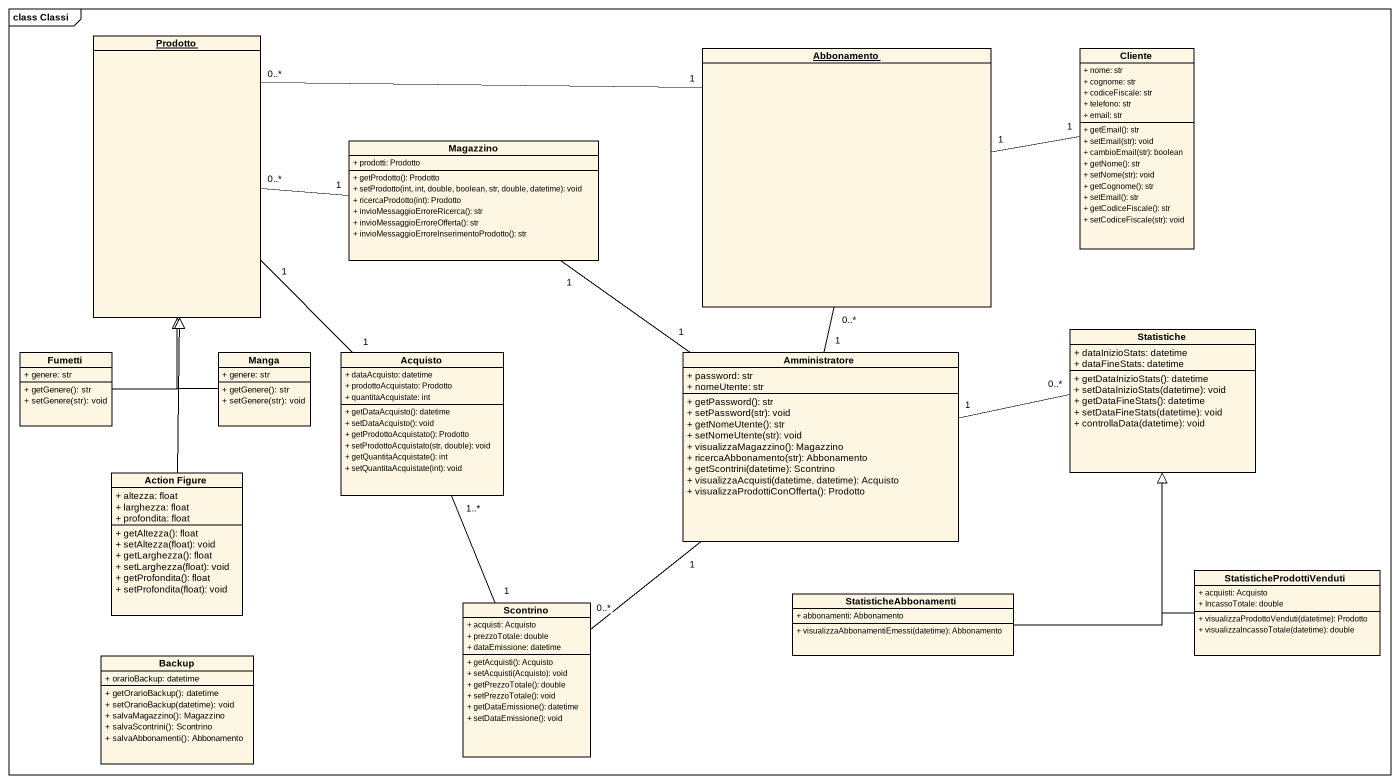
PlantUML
@startuml
mainframe class Classi
hide circle
hide empty members
skinparam classAttributeIconSize 0
object Prodotto
object Abbonamento
class Cliente {
  + nome: str
  + cognome: str
  + codiceFiscale: str
  + telefono: str
  + email: str
  + getEmail(): str
  + setEmail(str): void
  + cambioEmail(str): boolean
  + getNome(): str
  + setNome(str): void
  + getCognome(): str
  + setEmail(): str
  + getCodiceFiscale(): str
  + setCodiceFiscale(str): void
}
class Magazzino {
  + prodotti: Prodotto
  + getProdotto(): Prodotto
  + setProdotto(int, int, double, boolean, str, double, datetime): void
  + ricercaProdotto(int): Prodotto
  + invioMessaggioErroreRicerca(): str
  + invioMessaggioErroreOfferta(): str
  + invioMessaggioErroreInserimentoProdotto(): str
}
class Fumetti {
  + genere: str
  + getGenere(): str
  + setGenere(str): void
}
class Manga {
  + genere: str
  + getGenere(): str
  + setGenere(str): void
}
class Acquisto {
  + dataAcquisto: datetime
  + prodottoAcquistato: Prodotto
  + quantitaAcquistate: int
  + getDataAcquisto(): datetime
  + setDataAcquisto(): void
  + getProdottoAcquistato(): Prodotto
  + setProdottoAcquistato(str, double): void
  + getQuantitaAcquistate(): int
  + setQuantitaAcquistate(int): void
}
class Amministratore {
  + password: str
  + nomeUtente: str
  + getPassword(): str
  + setPassword(str): void
  + getNomeUtente(): str
  + setNomeUtente(str): void
  + visualizzaMagazzino(): Magazzino
  + ricercaAbbonamento(str): Abbonamento
  + getScontrini(datetime): Scontrino
  + visualizzaAcquisti(datetime, datetime): Acquisto
  + visualizzaProdottiConOfferta(): Prodotto
}
class Statistiche {
  + dataInizioStats: datetime
  + dataFineStats: datetime
  + getDataInizioStats(): datetime
  + setDataInizioStats(datetime): void
  + getDataFineStats(): datetime
  + setDataFineStats(datetime): void
  + controllaData(datetime): void
}
class "Action Figure" as Action_Figure {
  + altezza: float
  + larghezza: float
  + profondita: float
  + getAltezza(): float
  + setAltezza(float): void
  + getLarghezza(): float
  + setLarghezza(float): void
  + getProfondita(): float
  + setProfondita(float): void
}
class StatisticheAbbonamenti {
  + abbonamenti: Abbonamento
  + visualizzaAbbonamentiEmessi(datetime): Abbonamento
}
class StatisticheProdottiVenduti {
  + acquisti: Acquisto
  + IncassoTotale: double
  + visualizzaProdottoVenduti(datetime): Prodotto
  + visualizzaIncassoTotale(datetime): double
}
class Scontrino {
  + acquisti: Acquisto
  + prezzoTotale: double
  + dataEmissione: datetime
  + getAcquisti(): Acquisto
  + setAcquisti(Acquisto): void
  + getPrezzoTotale(): double
  + setPrezzoTotale(): void
  + getDataEmissione(): datetime
  + setDataEmissione(): void
}
class Backup {
  + orarioBackup: datetime
  + getOrarioBackup(): datetime
  + setOrarioBackup(datetime): void
  + salvaMagazzino(): Magazzino
  + salvaScontrini(): Scontrino
  + salvaAbbonamenti(): Abbonamento
}
Abbonamento "1" -left- "0..*" Prodotto
Cliente "1" -left- "1" Abbonamento
Magazzino "1" -left- "0..*" Prodotto
Fumetti -up-|> Prodotto
Manga -up-|> Prodotto
Acquisto "1" -up- "1" Prodotto
Amministratore "1" -up- "0..*" Abbonamento
Amministratore "1" -up- "1" Magazzino
Amministratore "1" -right- "0..*" Statistiche
Action_Figure -up-|> Prodotto
StatisticheAbbonamenti -up-|> Statistiche
StatisticheProdottiVenduti -up-|> Statistiche
Scontrino "1" -up- "1..*" Acquisto
Scontrino "0..*" -up- "1" Amministratore
@enduml
